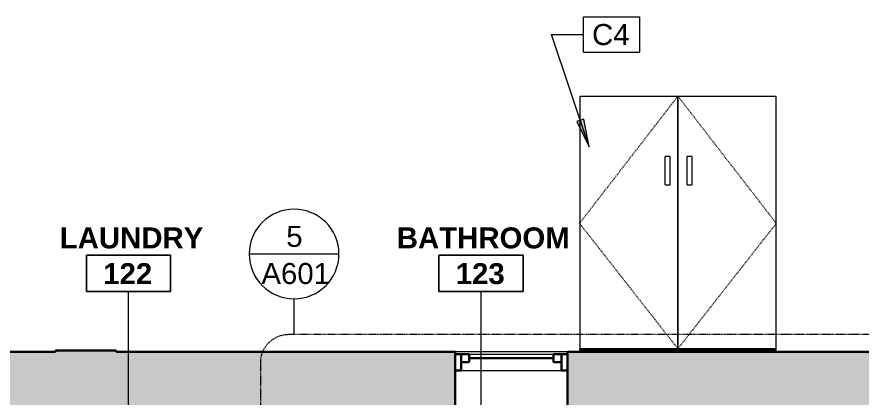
# Model space of a CAD drawing. Header units: inches. Extents: x -545 to 1083, y -2066 to -269.
# Drawn here: x 510.1 to 691, y -1694.9 to -1613.2 of the extents above; entities that cross this region are included whole.
import ezdxf

# ---------------------------------------------------------------- set-up
doc = ezdxf.new("R2010")
doc.units = ezdxf.units.IN
doc.header["$MEASUREMENT"] = 0
doc.linetypes.add('Dash', pattern=[0.25, 0.125, -0.125])
doc.linetypes.add('Dash Dot 3_16_', pattern=[0.3125, 0.1875, -0.0625, 0, -0.0625])
for name, color, linetype, lineweight in [('A-ANNO-KEYN', 231, 'Continuous', 9), ('A-ANNO-SYMB', 150, 'Continuous', 9), ('A-AREA-IDEN', 2, 'Continuous', 9), ('A-GENM', 13, 'Continuous', 18), ('A-GENM-HDLN', 13, 'Continuous', 18), ('A-GLAZ', 151, 'Continuous', 18), ('A-WALL', 113, 'Continuous', 18), ('A-WALL-PATT', 111, 'Continuous', 18)]:
    doc.layers.add(name, color=color, linetype=linetype, lineweight=lineweight)
doc.styles.add('Arial', font='arial.ttf', dxfattribs={"height": 4.5})
doc.styles.add('Swis721 Lt BT', font='swissl.ttf', dxfattribs={"height": 4.5})
doc.styles.add('Swis721 Lt BT_B', font='', dxfattribs={"height": 4.5})
doc.styles.get('Swis721 Lt BT_B').set_extended_font_data('Swis721 Lt BT', bold=True)

# ---------------------------------------------------------------- blocks, each defined once
blk = doc.blocks.new('Window-Double-Hung - 24_ x 5 1-5956687-1ST FLOOR - CONSTRUCTION')
at = {"layer": 'A-GLAZ', "color": 8, "lineweight": 30}
for p, q in [((-12, 6.5), (-12, -6.5)), ((-12, 6), (-9, 6)), ((-10.75, 6), (-10.75, 2.5)), ((-9, 6), (-9, 4.25)), ((9, 6), (12, 6)), ((9, 6), (9, 4.25)), ((10.75, 6), (10.75, 2.5)), ((12, -6.5), (12, 6.5)), ((-10.75, 4.25), (-9, 4.25)), ((-9, 5.125), (9, 5.125)), ((10.75, 4.25), (9, 4.25)), ((-12, 2.5), (-10.75, 2.5)), ((10.75, 2.5), (12, 2.5))]:
    blk.add_line(p, q, dxfattribs=at)
at = {"layer": 'A-GLAZ'}
for p, q in [((12, 6.5), (-12, 6.5)), ((-12, -6.5), (12, -6.5))]:
    blk.add_line(p, q, dxfattribs=at)
at = {"layer": 'A-GLAZ', "lineweight": 9}
for p, q in [((-9, 6), (9, 6)), ((-10.75, 2.5), (10.75, 2.5))]:
    blk.add_line(p, q, dxfattribs=at)
blk = doc.blocks.new('storm doors - storm doors-5510351-1ST FLOOR - CONSTRUCTION')
at = {"layer": 'A-GENM', "lineweight": 9}
for p, q in [((21, 27.19), (-21, 27.19)), ((-21, 27.19), (0, 27.19)), ((-21, 27.19), (-21, 26.8)), ((0, 26.8), (0, 27.19)), ((0.05, 27.19), (21, 27.19)), ((0.05, 27.19), (0.05, 26.8)), ((21, 27.19), (21, 26.8)), ((0, 26.8), (-21, 26.8)), ((-21, 26.8), (-21, -27.19)), ((0, -27.19), (0, 26.8)), ((21, 26.8), (0.05, 26.8)), ((0.05, 26.8), (0.05, -27.19)), ((21, -27.19), (21, 26.8)), ((-3, -8.42), (-3, -8.28)), ((-2, -8.28), (-3, -8.28)), ((-3, -9.3), (-3, -8.42)), ((-2, -8.28), (-2, -8.42)), ((-2, -8.42), (-2, -9.3)), ((1.75, -8.42), (1.75, -8.28)), ((2.75, -8.28), (1.75, -8.28)), ((1.75, -9.3), (1.75, -8.42)), ((2.75, -8.28), (2.75, -8.42)), ((2.75, -8.42), (2.75, -9.3)), ((-3, -13.72), (-3, -9.3)), ((-2, -9.3), (-2, -13.72)), ((1.75, -13.72), (1.75, -9.3)), ((2.75, -9.3), (2.75, -13.72)), ((-3, -14.33), (-3, -13.72)), ((-3, -14.33), (-2, -14.33)), ((-2, -13.72), (-2, -14.33)), ((1.75, -14.33), (1.75, -13.72)), ((1.75, -14.33), (2.75, -14.33)), ((2.75, -13.72), (2.75, -14.33)), ((0, -26.8), (0.05, -26.8)), ((-21, -27.19), (0, -27.19)), ((0.05, -27.19), (21, -27.19))]:
    blk.add_line(p, q, dxfattribs=at)
at = {"layer": 'A-GENM-HDLN', "linetype": 'Dash', "lineweight": 9}
for p, q in [((-21.05, 0), (0, 26.86)), ((21.05, 0), (0, 26.86)), ((-21.05, 0), (0, -27.25)), ((21.05, 0), (0, -27.25))]:
    blk.add_line(p, q, dxfattribs=at)
blk = doc.blocks.new('Room Tag - Room Name and Number-3379422-1ST FLOOR - CONSTRUCTION')
at = {"layer": 'A-AREA-IDEN'}
for p, q in [((-0.1881, -0.1636), (-0.1881, -0.0018)), ((-0.1881, -0.0018), (0.1869, -0.0018)), ((0.1869, -0.0018), (-0.1881, -0.0018)), ((-0.1881, -0.0018), (-0.1881, -0.1636)), ((0.1869, -0.0018), (0.1869, -0.1636)), ((0.1869, -0.1636), (0.1869, -0.0018)), ((0.1869, -0.1636), (-0.1881, -0.1636)), ((-0.1881, -0.1636), (0.1869, -0.1636))]:
    blk.add_line(p, q, dxfattribs=at)
blk = doc.blocks.new('Floor Plan - Callout Head-3511279-1ST FLOOR - CONSTRUCTION')
at = {"layer": 'A-ANNO-SYMB'}
blk.add_line((-0.2, 0), (0.2, 0), dxfattribs=at)
for start, end in [(360, 180), (180, 360)]:
    blk.add_arc((0, 0), 0.2, start, end, dxfattribs=at)
blk = doc.blocks.new('Keynote Tag - Keynote Number - Boxed-135510-1ST FLOOR - CONSTRUCTION')
at = {"layer": 'A-ANNO-KEYN'}
for p, q in [((-0.125, -0.0792), (-0.125, 0.0781)), ((-0.125, 0.0781), (0.125, 0.0781)), ((0.125, 0.0781), (0.125, -0.0792)), ((-0.125, -0.0792), (0.125, -0.0792))]:
    blk.add_line(p, q, dxfattribs=at)

msp = doc.modelspace()

# ---------------------------------------------------------------- hatches: boundary and pattern name
at = {"layer": 'A-ANNO-KEYN'}
msp.add_hatch(color=256, dxfattribs=at).paths.add_polyline_path([(632.58, -1641.1), (631.44, -1635.16), (629.94, -1635.66)], flags=0)
at = {"layer": 'A-WALL-PATT', "lineweight": 9}
h = msp.add_hatch(color=7, dxfattribs=at)
h.paths.add_polyline_path([(518.38, -1697.97), (518.38, -1684.97), (503.82, -1684.97), (503.82, -1697.97)], flags=0)
h.paths.add_polyline_path([(469.82, -1697.97), (469.82, -1684.97), (339.7, -1684.97), (339.7, -1697.97), (461.57, -1697.97)], flags=0)
msp.add_hatch(color=7, dxfattribs=at).paths.add_polyline_path([(531.38, -1697.97), (531.38, -1684.72), (518.38, -1684.72), (518.38, -1697.97)], flags=0)
h = msp.add_hatch(color=7, dxfattribs=at)
h.paths.add_polyline_path([(770.94, -1697.97), (778.27, -1697.97), (778.27, -1684.97), (745.31, -1684.97), (745.31, -1697.97)], flags=0)
h.paths.add_polyline_path([(658.44, -1697.97), (721.31, -1697.97), (721.31, -1684.97), (627.94, -1684.97), (627.94, -1697.97)], flags=0)
h.paths.add_polyline_path([(603.94, -1697.97), (603.94, -1684.97), (531.38, -1684.97), (531.38, -1697.97), (602.19, -1697.97)], flags=0)

# ---------------------------------------------------------------- linework, layer by layer
at = {"layer": 'A-ANNO-KEYN'}
for p, q in [((624.56, -1617.02), (631.35, -1617.02)), ((632.58, -1641.1), (624.56, -1617.02)), ((631.44, -1635.16), (629.94, -1635.66)), ((629.94, -1635.66), (632.58, -1641.1)), ((632.58, -1641.1), (631.44, -1635.16))]:
    msp.add_line(p, q, dxfattribs=at)
at = {"layer": 'A-ANNO-SYMB'}
msp.add_line((569.45, -1681.31), (569.45, -1673.63), dxfattribs=at)
at = {"layer": 'A-ANNO-SYMB', "linetype": 'Dash Dot 3_16_'}
for p, q in [((693.05, -1681.31), (568.24, -1681.31)), ((562.24, -1687.31), (562.24, -1795.46))]:
    msp.add_line(p, q, dxfattribs=at)
msp.add_arc((568.24, -1687.31), 6, 90, 180, dxfattribs=at)
at = {"layer": 'A-AREA-IDEN'}
for p, q in [((534.02, -1706.47), (534.05, -1672.04)), ((609.48, -1704.1), (609.48, -1672.04))]:
    msp.add_line(p, q, dxfattribs=at)
at = {"layer": 'A-WALL', "color": 8, "lineweight": 30}
for p, q in [((518.38, -1684.97), (503.82, -1684.97)), ((518.38, -1684.72), (518.38, -1684.97)), ((531.38, -1684.72), (518.38, -1684.72)), ((531.38, -1684.97), (531.38, -1684.72)), ((603.94, -1684.97), (531.38, -1684.97)), ((721.31, -1684.97), (627.94, -1684.97))]:
    msp.add_line(p, q, dxfattribs=at)

# ---------------------------------------------------------------- block references
at = {"layer": 'A-ANNO-KEYN', "xscale": 47.99999999999997, "yscale": 47.99999999999997, "zscale": 47.99999999999997}
msp.add_blockref('Keynote Tag - Keynote Number - Boxed-135510-1ST FLOOR - CONSTRUCTION', (637.35, -1616.99), dxfattribs=at)
at = {"layer": 'A-ANNO-SYMB', "xscale": 47.99999999999997, "yscale": 47.99999999999997, "zscale": 47.99999999999997}
msp.add_blockref('Floor Plan - Callout Head-3511279-1ST FLOOR - CONSTRUCTION', (569.45, -1664.03), dxfattribs=at)
at = {"layer": 'A-AREA-IDEN', "xscale": 47.99999999999997, "yscale": 47.99999999999997, "zscale": 47.99999999999997}
for p in [(534.04, -1664.19), (609.48, -1664.19)]:
    msp.add_blockref('Room Tag - Room Name and Number-3379422-1ST FLOOR - CONSTRUCTION', p, dxfattribs=at)
at = {"layer": 'A-GENM', "lineweight": 9, "rotation": 180}
msp.add_blockref('storm doors - storm doors-5510351-1ST FLOOR - CONSTRUCTION', (651.58, -1657.47), dxfattribs=at)
at = {"layer": 'A-GLAZ'}
msp.add_blockref('Window-Double-Hung - 24_ x 5 1-5956687-1ST FLOOR - CONSTRUCTION', (615.94, -1691.47), dxfattribs=at)

# ---------------------------------------------------------------- texts
at = {"layer": 'A-ANNO-KEYN', "insert": (633.21, -1614.77), "char_height": 4.5, "width": 9.8475, "attachment_point": 1, "style": 'Arial'}
msp.add_mtext('C4', dxfattribs=at)
at = {"layer": 'A-ANNO-SYMB', "char_height": 4.5, "attachment_point": 1, "style": 'Swis721 Lt BT'}
for s, insert, width in [('5', (567.77, -1658.01), 4.0905), ('A601', (562.45, -1665.96), 16.968)]:
    msp.add_mtext(s, dxfattribs=dict(at, insert=insert, width=width))
at = {"layer": 'A-AREA-IDEN', "char_height": 4.5, "attachment_point": 1, "style": 'Swis721 Lt BT_B'}
for s, insert, width in [('LAUNDRY', (519.3, -1658.33), 35.6025), ('BATHROOM', (591.42, -1658.33), 43.632), ('122', (528.6, -1665.99), 12.726), ('123', (604.03, -1665.99), 12.726)]:
    msp.add_mtext(s, dxfattribs=dict(at, insert=insert, width=width))

doc.saveas('drawing.dxf')
